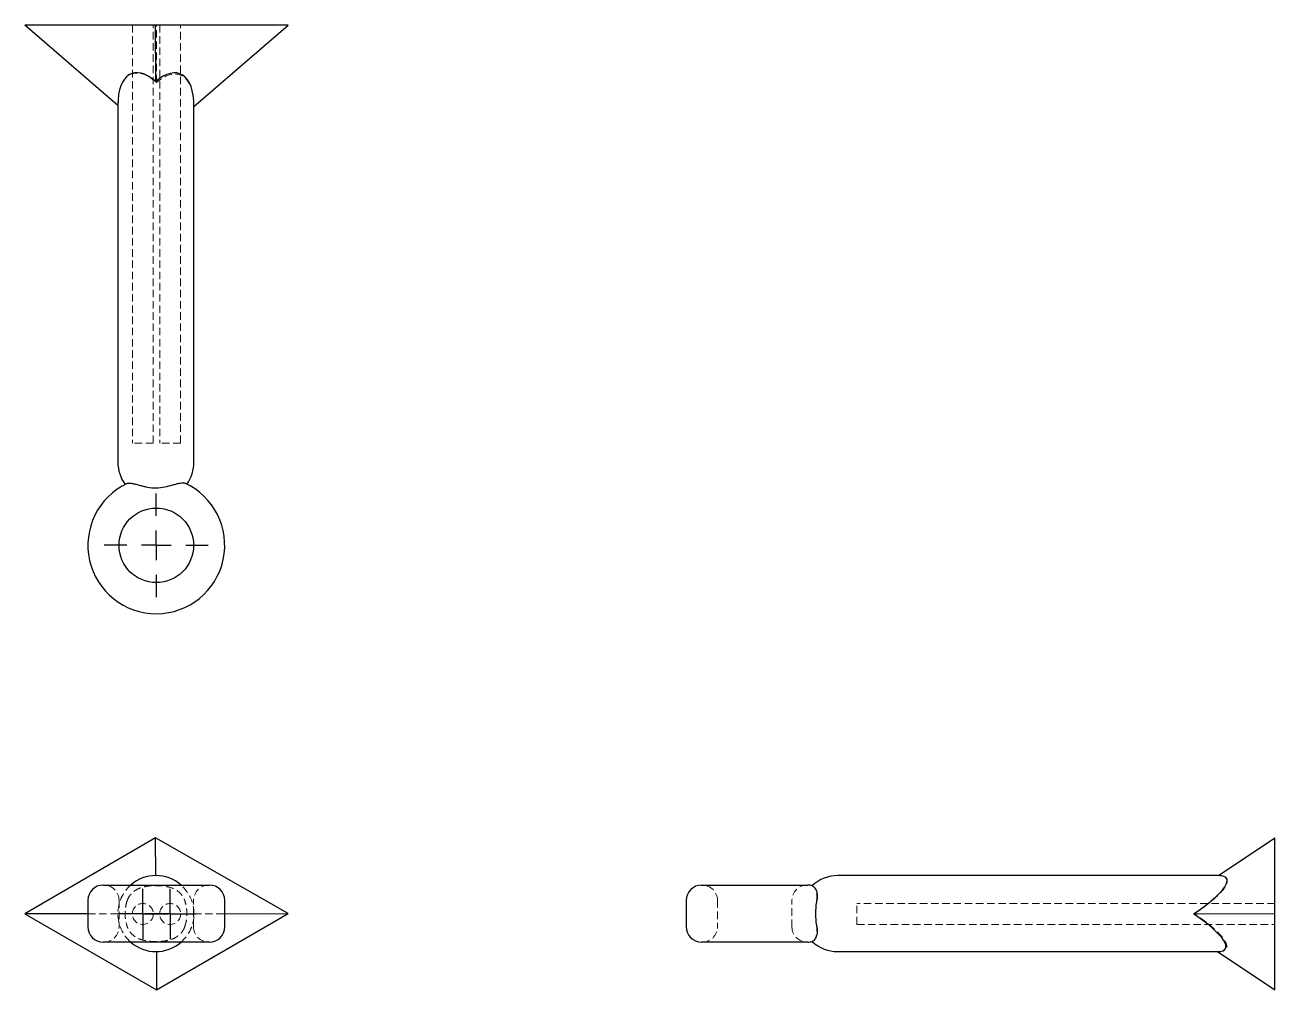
# Model space of a CAD drawing. Header units: millimetres. Extents: x 61 to 273, y 44 to 208.
import ezdxf

# ---------------------------------------------------------------- set-up
doc = ezdxf.new("R2010")
doc.units = ezdxf.units.MM
doc.linetypes.add('HIDDEN', pattern=[1.905, 1.27, -0.635])
doc.layers.add('10', color=7, linetype='Continuous')

# ---------------------------------------------------------------- blocks, each defined once
blk = doc.blocks.new('SW_CENTERMARKSYMBOL_0')
at = {"layer": '10', "color": 0}
for p, q in [((0, 2.5), (0, 4.28)), ((0, 0), (0, 2.5)), ((-2.5, 0), (-4.28, 0)), ((0, 0), (-2.5, 0)), ((0, 0), (0, -2.5)), ((0, 0), (2.5, 0)), ((2.5, 0), (4.28, 0)), ((0, -2.5), (0, -4.28))]:
    blk.add_line(p, q, dxfattribs=at)
blk = doc.blocks.new('SW_CENTERMARKSYMBOL_1')
at = {"layer": '10', "color": 0}
for p, q in [((0, 2.5), (0, 4.28)), ((0, 0), (0, 2.5)), ((-2.5, 0), (-4.28, 0)), ((0, 0), (-2.5, 0)), ((0, 0), (0, -2.5)), ((0, 0), (2.5, 0)), ((2.5, 0), (4.28, 0)), ((0, -2.5), (0, -4.28))]:
    blk.add_line(p, q, dxfattribs=at)
blk = doc.blocks.new('SW_CENTERMARKSYMBOL_2')
at = {"layer": '10', "color": 0}
for p, q in [((0, 5), (0, 8.83)), ((0, 0), (0, 2.5)), ((-5, 0), (-8.83, 0)), ((0, 0), (-2.5, 0)), ((0, 0), (0, -2.5)), ((0, 0), (2.5, 0)), ((5, 0), (8.83, 0)), ((0, -5), (0, -8.83))]:
    blk.add_line(p, q, dxfattribs=at)

msp = doc.modelspace()

# ---------------------------------------------------------------- linework, layer by layer
at = {"color": 7, "linetype": 'Continuous', "lineweight": 25}
for p, q in [((76.44, 194.3), (60.66, 208)), ((82.86, 208), (60.66, 208)), ((82.88, 198.4), (82.86, 208)), ((105.34, 208), (82.86, 208)), ((89.35, 194.17), (105.34, 208)), ((76.44, 194.35), (76.44, 133.75)), ((89.35, 133.75), (89.35, 194.23)), ((82.86, 69.91), (60.66, 57)), ((105.34, 57.1), (82.86, 69.91)), ((82.88, 63.52), (82.86, 69.91)), ((263.4, 63.52), (273, 69.91)), ((273, 57.1), (273, 69.91)), ((73.93, 61.9), (82.97, 61.9)), ((82.97, 61.9), (92.01, 61.9)), ((175.58, 61.9), (193.66, 61.9)), ((263.41, 63.52), (198.75, 63.52)), ((71.35, 59.32), (71.35, 54.8)), ((94.59, 54.8), (94.59, 59.32)), ((173, 59.32), (173, 54.8)), ((71.35, 57.02), (60.66, 57)), ((60.66, 57), (83.03, 44.09)), ((83.03, 44.09), (105.34, 57.1)), ((94.59, 57.05), (105.34, 57.1)), ((259.17, 57.02), (273, 57.1)), ((273, 44.09), (273, 57.1)), ((82.97, 52.22), (73.93, 52.22)), ((92.01, 52.22), (82.97, 52.22)), ((193.66, 52.22), (175.58, 52.22)), ((83.01, 50.6), (83.03, 44.09)), ((198.75, 50.6), (263.24, 50.6)), ((263.24, 50.6), (273, 44.09))]:
    msp.add_line(p, q, dxfattribs=at)
at = {"color": 7, "linetype": 'HIDDEN', "lineweight": 18}
for p, q in [((78.9, 208), (78.9, 136.98)), ((82.45, 136.98), (82.45, 208)), ((83.01, 198.24), (83.03, 208)), ((83.55, 208), (83.55, 136.98)), ((87.1, 136.98), (87.1, 208)), ((76.44, 194.3), (76.44, 194.3)), ((89.35, 194.17), (89.35, 194.17)), ((82.45, 136.98), (78.9, 136.98)), ((87.1, 136.98), (83.55, 136.98)), ((76.64, 59.32), (76.64, 54.8)), ((89.29, 54.8), (89.29, 59.32)), ((178.29, 59.32), (178.29, 54.8)), ((190.95, 54.8), (190.95, 59.32)), ((201.98, 55.22), (201.98, 58.78)), ((273, 58.78), (201.98, 58.78)), ((76.44, 57.03), (71.35, 57.02)), ((89.35, 57.02), (94.59, 57.05)), ((201.98, 55.22), (273, 55.22)), ((259.3, 57.03), (273, 57)), ((263.24, 50.6), (263.34, 50.6))]:
    msp.add_line(p, q, dxfattribs=at)
at = {"color": 7, "linetype": 'Continuous', "lineweight": 25}
msp.add_circle((82.97, 119.62), 6.33, dxfattribs=at)
at = {"color": 7, "linetype": 'HIDDEN', "lineweight": 18}
for centre in [(80.68, 57), (85.32, 57)]:
    msp.add_circle(centre, 1.78, dxfattribs=at)
at = {"color": 7, "linetype": 'Continuous', "lineweight": 25}
for centre, radius, start, end in [((82.9, 133.75), 6.46, 180, 215.938), ((82.9, 133.75), 6.46, 324.6365, 0), ((82.97, 119.62), 11.62, 115.0811, 65.4989), ((73.93, 59.32), 2.58, 90, 180), ((82.9, 57.06), 6.46, 48.5904, 131.4096), ((92.01, 59.32), 2.58, 0, 90), ((175.58, 59.32), 2.58, 90, 180), ((193.66, 59.32), 2.58, 73.9944, 90), ((198.75, 57.06), 6.46, 90, 132.7257), ((73.93, 54.8), 2.58, 180, 270), ((92.01, 54.8), 2.58, 270, 0), ((175.58, 54.8), 2.58, 180, 270), ((82.9, 57.06), 6.46, 228.5904, 311.4096), ((193.66, 54.8), 2.58, 270, 286.0421), ((198.75, 57.06), 6.46, 227.2836, 270)]:
    msp.add_arc(centre, radius, start, end, dxfattribs=at)
at = {"color": 7, "linetype": 'HIDDEN', "lineweight": 18}
for centre, radius, start, end in [((74.06, 59.32), 2.58, 0, 90), ((82.9, 57.06), 6.46, 131.4096, 228.5904), ((82.9, 57.06), 6.46, 0, 48.5904), ((91.88, 59.32), 2.58, 90, 180), ((175.71, 59.32), 2.58, 0, 90), ((193.53, 59.32), 2.58, 90, 180), ((82.9, 57.06), 6.46, 311.4096, 0), ((74.06, 54.8), 2.58, 270, 0), ((91.88, 54.8), 2.58, 180, 270), ((175.71, 54.8), 2.58, 270, 0), ((193.53, 54.8), 2.58, 180, 270)]:
    msp.add_arc(centre, radius, start, end, dxfattribs=at)
at = {"color": 7, "linetype": 'Continuous', "lineweight": 25}
for centre, major_axis, ratio, start_param, end_param in [((82.9, 188.72), (-4.13, 11.03), 0.450092, 5.591077, 7.160055), ((82.9, 188.69), (4.08, 11.03), 0.453616, 5.396717, 6.969331), ((253.69, 57.06), (11.1, 5.95), 0.225287, 5.103947, 6.682806), ((253.48, 57.06), (11.1, -5.93), 0.229694, 5.895595, 7.441804)]:
    msp.add_ellipse(centre, major_axis=major_axis, ratio=ratio, start_param=start_param, end_param=end_param, dxfattribs=at)
at = {"color": 7, "linetype": 'HIDDEN', "lineweight": 18}
for centre, major_axis, ratio, start_param, end_param in [((82.9, 188.66), (-4.11, 11.03), 0.451416, 5.574506, 7.158485), ((82.9, 188.48), (4.14, 11.03), 0.44965, 5.413755, 6.959964), ((82.9, 188.72), (-4.13, 11.03), 0.450092, 0.876869, 0.88203), ((82.9, 188.69), (4.08, 11.03), 0.453616, 5.390473, 5.396717), ((253.72, 57.06), (11.1, 5.93), 0.229204, 5.112258, 6.686396), ((253.66, 57.06), (11.1, -5.94), 0.227735, 5.862525, 7.446504)]:
    msp.add_ellipse(centre, major_axis=major_axis, ratio=ratio, start_param=start_param, end_param=end_param, dxfattribs=at)
at = {"color": 7, "linetype": 'Continuous', "lineweight": 25}
for points, knots in [([(78.04, 130.15), (78.12, 130.18), (78.23, 130.2), (78.44, 130.2), (78.51, 130.19), (78.67, 130.18), (78.75, 130.16), (79.02, 130.12), (79.21, 130.07), (79.62, 129.97), (79.83, 129.91), (80.28, 129.79), (80.51, 129.73), (80.97, 129.62), (81.21, 129.56), (81.93, 129.43), (82.43, 129.37), (83.42, 129.38), (83.91, 129.44), (84.87, 129.63), (85.34, 129.76), (86, 129.94), (86.21, 130), (86.62, 130.11), (86.81, 130.15), (87.16, 130.22), (87.32, 130.24), (87.59, 130.25), (87.71, 130.23), (87.79, 130.2)], [0, 0, 0, 0, 0.0625, 0.0625, 0.09375, 0.09375, 0.125, 0.125, 0.1875, 0.1875, 0.25, 0.25, 0.3125, 0.3125, 0.375, 0.375, 0.5, 0.5, 0.625, 0.625, 0.75, 0.75, 0.8125, 0.8125, 0.875, 0.875, 0.9375, 0.9375, 1, 1, 1, 1]), ([(194.37, 61.8), (194.39, 61.79), (194.43, 61.78), (194.65, 61.64), (194.86, 61.39), (195.03, 61.1), (195.15, 60.75), (195.24, 60.29), (195.26, 59.79), (195.21, 59.42), (195.2, 59.32)], [0, 0, 0, 0, 0.1767975, 0.3586012, 0.4812442, 0.6065824, 0.6993236, 0.7944101, 0.9473172, 1, 1, 1, 1]), ([(195.2, 54.8), (195.14, 55.16), (195.09, 55.53), (195.03, 56.29), (195.02, 56.67), (195.02, 57.45), (195.03, 57.83), (195.09, 58.58), (195.14, 58.96), (195.2, 59.32)], [0, 0, 0, 0, 0.25, 0.25, 0.5, 0.5, 0.75, 0.75, 1, 1, 1, 1]), ([(195.2, 54.8), (195.22, 54.52), (195.27, 53.97), (195.16, 53.37), (195, 52.96), (194.81, 52.65), (194.59, 52.44), (194.41, 52.33), (194.38, 52.32), (194.37, 52.32)], [0, 0, 0, 0, 0.154816, 0.308848, 0.42059, 0.53551, 0.700395, 0.869718, 1, 1, 1, 1])]:
    msp.add_open_spline(points, degree=3, knots=knots, dxfattribs=at)
at = {"color": 7, "linetype": 'HIDDEN', "lineweight": 18}
for points, knots in [([(78.04, 59.32), (78.12, 59.55), (78.23, 59.78), (78.44, 60.09), (78.51, 60.19), (78.67, 60.38), (78.75, 60.47), (79.02, 60.73), (79.21, 60.88), (79.62, 61.14), (79.83, 61.25), (80.28, 61.44), (80.51, 61.52), (80.97, 61.63), (81.21, 61.68), (81.93, 61.78), (82.43, 61.8), (83.42, 61.8), (83.91, 61.78), (84.87, 61.65), (85.34, 61.53), (86, 61.26), (86.21, 61.14), (86.62, 60.88), (86.81, 60.73), (87.16, 60.39), (87.32, 60.19), (87.59, 59.78), (87.71, 59.55), (87.79, 59.32)], [0, 0, 0, 0, 0.0625, 0.0625, 0.09375, 0.09375, 0.125, 0.125, 0.1875, 0.1875, 0.25, 0.25, 0.3125, 0.3125, 0.375, 0.375, 0.5, 0.5, 0.625, 0.625, 0.75, 0.75, 0.8125, 0.8125, 0.875, 0.875, 0.9375, 0.9375, 1, 1, 1, 1]), ([(194.38, 61.8), (194.37, 61.8), (194.37, 61.8), (194.37, 61.8), (194.37, 61.8)], [0, 0, 0, 0, 0.99123, 1, 1, 1, 1]), ([(195.15, 59.32), (195.18, 59.52), (195.2, 59.71), (195.2, 60.08), (195.19, 60.25), (195.15, 60.57), (195.12, 60.71), (195.04, 60.97), (195, 61.08), (194.85, 61.37), (194.74, 61.51), (194.55, 61.7), (194.46, 61.75), (194.42, 61.78)], [0, 0, 0, 0, 0.125, 0.125, 0.25, 0.25, 0.375, 0.375, 0.5, 0.5, 0.75, 0.75, 1, 1, 1, 1]), ([(78.04, 59.32), (77.92, 58.96), (77.82, 58.59), (77.7, 57.83), (77.67, 57.45), (77.67, 56.67), (77.7, 56.29), (77.82, 55.53), (77.92, 55.16), (78.04, 54.8)], [0, 0, 0, 0, 0.25, 0.25, 0.5, 0.5, 0.75, 0.75, 1, 1, 1, 1]), ([(87.79, 54.8), (87.91, 55.16), (88.01, 55.53), (88.13, 56.29), (88.16, 56.67), (88.16, 57.45), (88.13, 57.83), (88.01, 58.58), (87.91, 58.96), (87.79, 59.32)], [0, 0, 0, 0, 0.25, 0.25, 0.5, 0.5, 0.75, 0.75, 1, 1, 1, 1]), ([(195.15, 59.32), (195.09, 58.96), (195.04, 58.59), (194.98, 57.83), (194.96, 57.45), (194.96, 56.67), (194.98, 56.29), (195.04, 55.53), (195.09, 55.16), (195.15, 54.8)], [0, 0, 0, 0, 0.25, 0.25, 0.5, 0.5, 0.75, 0.75, 1, 1, 1, 1]), ([(87.79, 54.8), (87.71, 54.57), (87.6, 54.34), (87.39, 54.03), (87.32, 53.93), (87.16, 53.74), (87.08, 53.65), (86.81, 53.39), (86.62, 53.24), (86.21, 52.98), (86, 52.87), (85.56, 52.68), (85.33, 52.6), (84.86, 52.49), (84.63, 52.44), (83.91, 52.34), (83.41, 52.32), (82.41, 52.32), (81.93, 52.34), (81.21, 52.44), (80.97, 52.49), (80.5, 52.61), (80.27, 52.68), (79.83, 52.86), (79.62, 52.98), (79.21, 53.24), (79.02, 53.39), (78.67, 53.73), (78.51, 53.93), (78.23, 54.34), (78.12, 54.57), (78.04, 54.8)], [0, 0, 0, 0, 0.0625, 0.0625, 0.09375, 0.09375, 0.125, 0.125, 0.1875, 0.1875, 0.25, 0.25, 0.3125, 0.3125, 0.375, 0.375, 0.5, 0.5, 0.625, 0.625, 0.6875, 0.6875, 0.75, 0.75, 0.8125, 0.8125, 0.875, 0.875, 0.9375, 0.9375, 1, 1, 1, 1]), ([(194.44, 52.36), (194.46, 52.37), (194.5, 52.39), (194.58, 52.46), (194.63, 52.5), (194.77, 52.64), (194.87, 52.78), (195.06, 53.18), (195.14, 53.43), (195.19, 53.89), (195.2, 54.06), (195.19, 54.42), (195.18, 54.6), (195.15, 54.8)], [0, 0, 0, 0, 0.125, 0.125, 0.25, 0.25, 0.5, 0.5, 0.75, 0.75, 0.875, 0.875, 1, 1, 1, 1]), ([(194.37, 52.32), (194.37, 52.32), (194.37, 52.32), (194.37, 52.32), (194.38, 52.32)], [0, 0, 0, 0, 0.009049, 1, 1, 1, 1])]:
    msp.add_open_spline(points, degree=3, knots=knots, dxfattribs=at)

# ---------------------------------------------------------------- block references
at = {"layer": '10'}
for name, p in [('SW_CENTERMARKSYMBOL_2', (82.97, 119.62)), ('SW_CENTERMARKSYMBOL_0', (80.68, 57)), ('SW_CENTERMARKSYMBOL_1', (85.32, 57))]:
    msp.add_blockref(name, p, dxfattribs=at)

doc.saveas('drawing.dxf')
